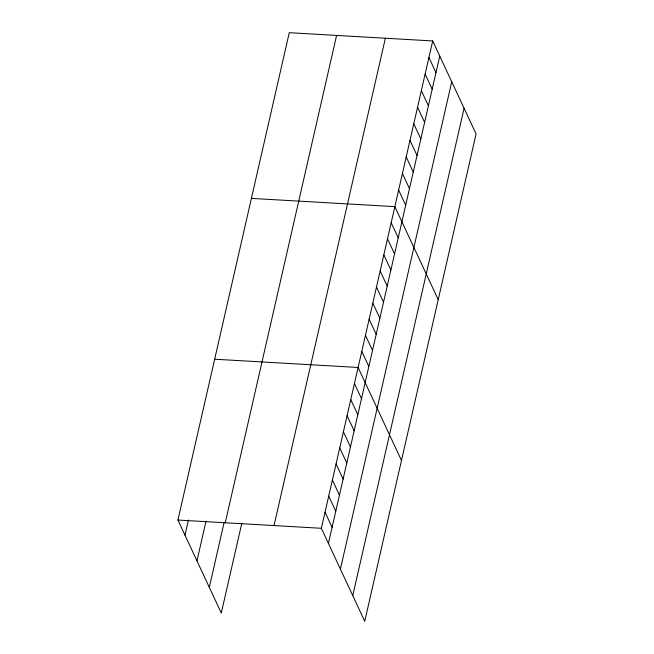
<?xml version="1.0" encoding="UTF-8"?>
<svg xmlns="http://www.w3.org/2000/svg" width="654" height="654" viewBox="0 0 654 654"><rect width="100%" height="100%" fill="white"/><g stroke="black" fill="none" stroke-linecap="round" stroke-linejoin="round"><path stroke-width="0.98" d="M241.825 523.184L221.297 613.051L177.921 520.044L289.264 32.7L432.703 40.949L476.079 133.956L364.736 621.3L321.367 528.285L432.703 40.949M184.976 535.16L188.434 520.028M196.96 560.87L206.035 521.132M209.313 587.349L224.003 523.02M225.262 522.767L336.597 35.422M274.034 525.571L385.369 38.226M328.422 543.409L439.758 56.064M340.407 569.111L451.742 81.766M352.751 595.598L464.087 108.253M251.406 198.399L394.853 206.639L438.221 299.655M214.667 359.218L358.106 367.466L401.482 460.473M177.921 520.044L321.367 528.285M428.918 57.511L435.973 72.635M425.133 74.082L432.188 89.206M421.348 90.653L428.395 105.776M417.563 107.223L424.609 122.347M413.778 123.794L420.824 138.91M409.993 140.365L417.039 155.48M406.208 156.935L413.254 172.051M402.423 173.506L409.469 188.622M398.638 190.069L405.684 205.192M391.174 222.728L398.229 237.843M387.503 238.808L394.55 253.924M383.824 254.888L390.879 270.012M380.154 270.969L387.201 286.092M376.483 287.057L383.53 302.173M372.805 303.137L379.86 318.253M369.134 319.217L376.181 334.341M365.455 335.298L372.51 350.421M361.785 351.386L368.831 366.502M354.435 383.546L361.482 398.67M350.765 399.627L357.812 414.75M347.086 415.715L354.141 430.831M343.415 431.795L350.462 446.911M339.737 447.876L346.792 462.999M336.066 463.956L343.113 479.08M332.387 480.044L339.442 495.16M328.717 496.124L335.764 511.24M325.046 512.205L332.093 527.328"/></g></svg>
